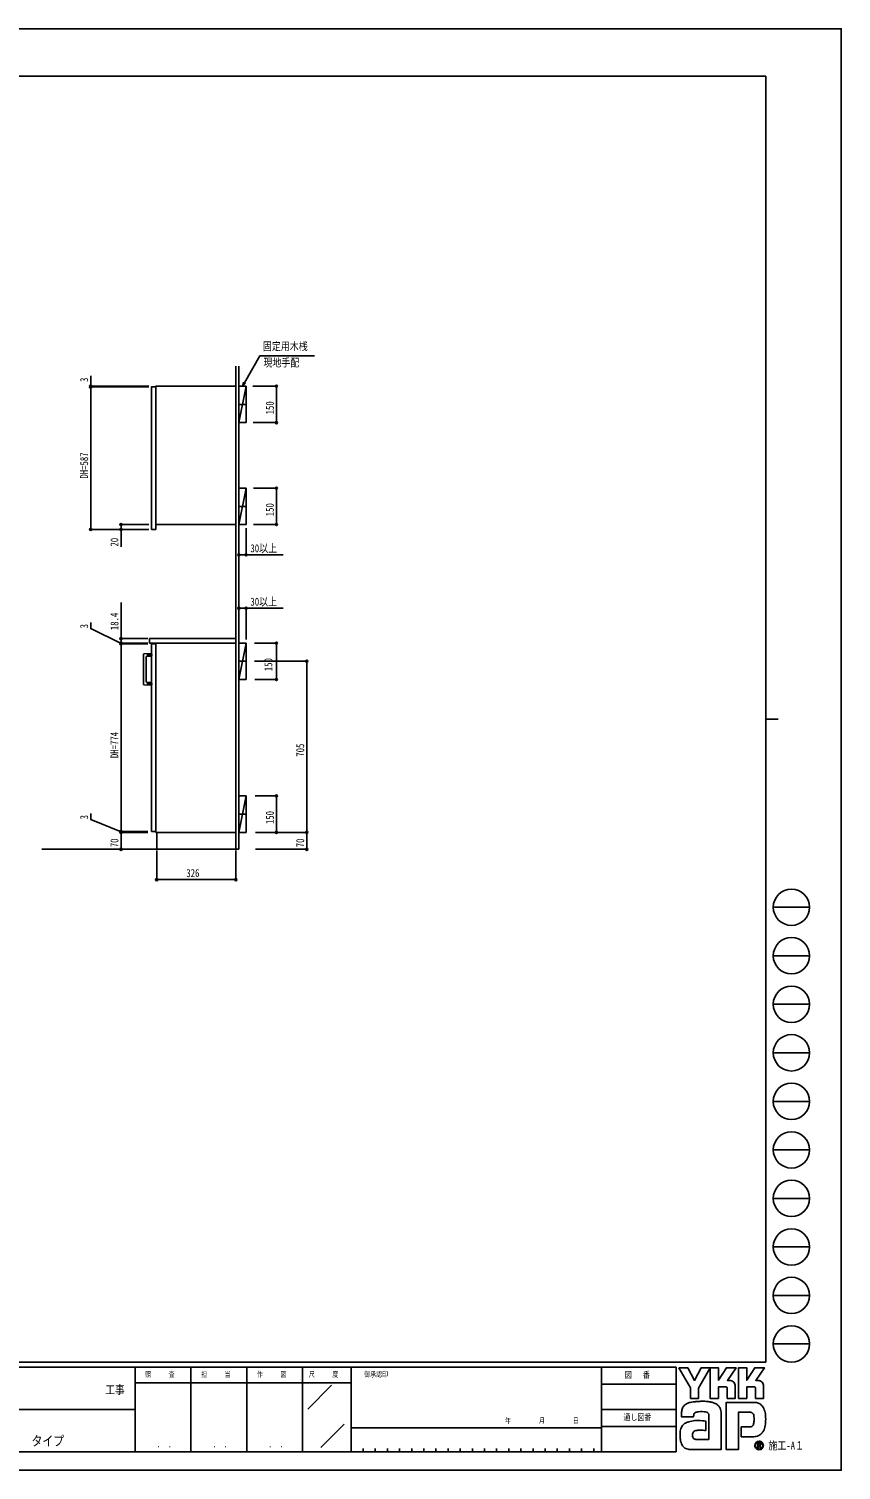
# Model space of a CAD drawing. Units: millimetres, scale not verified. Extents: x -4205 to 4205, y -2970 to 2970.
# Drawn here: x 857 to 4205, y -2970 to 2970 of the extents above; entities that cross this region are included whole.
import ezdxf
from ezdxf.enums import TextEntityAlignment as Align

# ---------------------------------------------------------------- set-up
doc = ezdxf.new("R2010")
doc.units = ezdxf.units.MM
doc.header["$LTSCALE"] = 20
for name, color, linetype in [('0-1_USER1', 3, 'Continuous'), ('0-3_YKK_12', 2, 'Continuous'), ('0-4_YKK_13', 4, 'Continuous'), ('0-5_YKK_D', 6, 'Continuous'), ('0-6_YKK_ZWAK', 7, 'Continuous'), ('0-7_YSS_K', 3, 'Continuous')]:
    doc.layers.add(name, color=color, linetype=linetype)
doc.styles.add('ＭＳ ゴシック', font='')
doc.styles.get('ＭＳ ゴシック').set_extended_font_data('MS Gothic')

msp = doc.modelspace()

# ---------------------------------------------------------------- linework, layer by layer
at = {"layer": '0-3_YKK_12'}
for p, q in [((1755.31, 1422), (1719.73, 1422)), ((1755.31, 1002), (1719.73, 1002)), ((1755.31, 363.6), (1719.73, 363.6)), ((1755.31, -266.4), (1719.73, -266.4))]:
    msp.add_line(p, q, dxfattribs=at)
for points in [[(1362.02, 907), (1380.02, 907), (1380.02, 1494), (1362.02, 1494)], [(1380.02, 927), (1710.02, 927), (1710.02, 1497), (1380.02, 1497)], [(1355.02, 438.6), (1710.02, 438.6), (1710.02, 457), (1355.02, 457)], [(1362.02, -338.4), (1380.02, -338.4), (1380.02, 435.6), (1362.02, 435.6)], [(1380.02, -341.4), (1710.02, -341.4), (1710.02, 438.6), (1380.02, 438.6)], [(1384.02, -411.4), (1710.02, -411.4), (1710.02, -341.4), (1384.02, -341.4)]]:
    msp.add_lwpolyline(points, close=True, dxfattribs=at)
at = {"layer": '0-4_YKK_13'}
for p, q in [((1330.02, 393.01), (1330.02, 268.19)), ((1362.02, 396.11), (1331.44, 394.51)), ((1341.02, 279.11), (1341.02, 382.09)), ((1342.92, 384.09), (1362.02, 385.09)), ((1343.97, 390.6), (1367.12, 390.6)), ((1362.02, 385.09), (1362.02, 396.11)), ((1343.97, 270.6), (1367.12, 270.6))]:
    msp.add_line(p, q, dxfattribs=at)
msp.add_lwpolyline([(1331.44, 266.7), (1362.02, 265.09), (1362.02, 276.11), (1342.92, 277.11)], dxfattribs=at)
for centre, radius, start, end in [((1331.52, 393.01), 1.5, 92.7637, 180.21124), ((1343.02, 382.09), 2, 93.19527, 179.79522), ((1331.52, 268.19), 1.5, 179.7637, 267.21124), ((1343.02, 279.11), 2, 180.19527, 266.79522)]:
    msp.add_arc(centre, radius, start, end, dxfattribs=at)
at = {"layer": '0-5_YKK_D'}
for p, q in [((1352.02, 1497), (1111.02, 1497)), ((1352.02, 1494), (1111.02, 1494)), ((1352.02, 1494), (1111.02, 1494)), ((1112.02, 1494), (1112.02, 907)), ((1780.8, 1497), (1878.52, 1497)), ((1877.52, 1497), (1877.52, 1347)), ((1781.49, 1347), (1878.52, 1347)), ((1782.72, 1077), (1878.52, 1077)), ((1877.52, 927), (1877.52, 1077)), ((1352.02, 907), (1111.02, 907)), ((1352.02, 927), (1236.02, 927)), ((1352.02, 907), (1236.02, 907)), ((1722.52, 912.07), (1722.52, 801)), ((1752.52, 912), (1752.52, 801)), ((1783.4, 927), (1878.52, 927)), ((1722.52, 450.96), (1722.52, 583)), ((1752.52, 453.6), (1752.52, 583)), ((1348.02, 457), (1236.02, 457)), ((1348.02, 438.6), (1236.02, 438.6)), ((1348.02, 438.6), (1236.02, 438.6)), ((1348.02, 435.6), (1236.02, 435.6)), ((1348.02, 435.6), (1236.02, 435.6)), ((1237.02, 438.6), (1237.02, 435.6)), ((1237.02, 435.6), (1237.02, -338.4)), ((1787.22, 438.6), (1878.52, 438.6)), ((1877.52, 438.6), (1877.52, 288.6)), ((1787.57, 363.6), (2003.52, 363.6)), ((2002.52, -341.4), (2002.52, 363.6)), ((1787.91, 288.6), (1878.52, 288.6)), ((1790.09, -191.4), (1878.52, -191.4)), ((1877.52, -191.4), (1877.52, -341.4)), ((1348.02, -338.4), (1236.02, -338.4)), ((1348.02, -338.4), (1236.02, -338.4)), ((1348.02, -341.4), (1236.02, -341.4)), ((1348.02, -341.4), (1236.02, -341.4)), ((1237.02, -338.4), (1237.02, -341.4)), ((1237.02, -341.4), (1237.02, -411.4)), ((1790.78, -341.4), (2003.52, -341.4)), ((1790.78, -341.4), (2003.52, -341.4)), ((1790.78, -341.4), (1878.52, -341.4)), ((2002.52, -411.4), (2002.52, -341.4)), ((1348.02, -411.4), (1236.02, -411.4)), ((1791.1, -411.4), (2003.52, -411.4)), ((1384.02, -416.4), (1384.02, -537.4)), ((1710.02, -416.4), (1710.02, -537.4)), ((1710.02, -536.4), (1384.02, -536.4))]:
    msp.add_line(p, q, dxfattribs=at)
for points in [[(1737.52, 1497), (1746.02, 1511.72), (1809.69, 1622), (2034.11, 1622)], [(1112.02, 1494), (1112.02, 1497), (1112.02, 1539.6)], [(1749.96, 1509.44), (1737.52, 1497), (1742.07, 1514)], [(1237.02, 927), (1237.02, 907), (1237.02, 835.6)], [(1722.52, 802), (1752.52, 802), (1905.52, 802)], [(1237.02, 438.6), (1237.02, 457), (1237.02, 605.4)], [(1722.52, 582), (1752.52, 582), (1905.52, 582)], [(1237.02, 437.1), (1112.02, 498.36), (1112.02, 523.96)], [(1237.02, -339.9), (1112.02, -288.72), (1112.02, -263.12)]]:
    msp.add_lwpolyline(points, dxfattribs=at)
for centre in [(1112.02, 1497), (1112.02, 1494), (1112.02, 1494), (1877.52, 1497), (1877.52, 1347), (1877.52, 1077), (1112.02, 907), (1237.02, 927), (1237.02, 907), (1877.52, 927), (1722.52, 802), (1752.52, 802), (1722.52, 582), (1752.52, 582), (1237.02, 457), (1237.02, 438.6), (1237.02, 438.6), (1237.02, 435.6), (1237.02, 435.6), (1877.52, 438.6), (2002.52, 363.6), (1877.52, 288.6), (1877.52, -191.4), (1237.02, -338.4), (1237.02, -338.4), (1237.02, -341.4), (1237.02, -341.4), (1877.52, -341.4), (2002.52, -341.4), (2002.52, -341.4), (1237.02, -411.4), (2002.52, -411.4), (1384.02, -536.4), (1710.02, -536.4)]:
    msp.add_circle(centre, 4.25, dxfattribs=at)
at = {"layer": '0-6_YKK_ZWAK'}
for p, q in [((3895.02, 2775), (-3904.98, 2775)), ((3895.02, 2775), (3895.02, -2525)), ((3895.02, 125), (3945.02, 125)), ((3925.02, -650), (4075.02, -650)), ((3925.02, -850), (4075.02, -850)), ((3925.02, -1050), (4075.02, -1050)), ((3925.02, -1250), (4075.02, -1250)), ((3925.02, -1450), (4075.02, -1450)), ((3925.02, -1650), (4075.02, -1650)), ((3925.02, -1850), (4075.02, -1850)), ((3925.02, -2050), (4075.02, -2050)), ((3925.02, -2250), (4075.02, -2250)), ((3925.02, -2450), (4075.02, -2450)), ((3895.02, -2525), (-3904.98, -2525)), ((1295.02, -2545), (-4.98, -2545)), ((1525.02, -2545), (1525.02, -2895)), ((1755.02, -2545), (1755.02, -2895)), ((1985.02, -2545), (1985.02, -2895)), ((2185.02, -2545), (1985.02, -2545)), ((3217.52, -2545), (2185.02, -2545)), ((2185.02, -2545), (2185.02, -2895)), ((3217.52, -2545), (3217.52, -2895)), ((3525.02, -2545), (3217.52, -2545)), ((3525.02, -2545), (3525.02, -2895)), ((1985.02, -2610), (1295.02, -2610)), ((1985.02, -2610), (2185.02, -2610)), ((2007.1, -2718.29), (2105.04, -2620.36)), ((3217.52, -2615), (3525.02, -2615)), ((-4.98, -2720), (1295.02, -2720)), ((3217.52, -2720), (3525.02, -2720)), ((2060.67, -2875.99), (2156.89, -2779.77)), ((3525.02, -2790), (3217.52, -2790)), ((2185.02, -2795), (3217.52, -2795)), ((-4.98, -2895), (1295.02, -2895)), ((1295.02, -2895), (1985.02, -2895)), ((1985.02, -2895), (2185.02, -2895)), ((2185.02, -2895), (3217.52, -2895)), ((2235.02, -2880), (2235.02, -2895)), ((2285.02, -2880), (2285.02, -2895)), ((2335.02, -2880), (2335.02, -2895)), ((2385.02, -2880), (2385.02, -2895)), ((2435.02, -2880), (2435.02, -2895)), ((2485.02, -2880), (2485.02, -2895)), ((2535.02, -2880), (2535.02, -2895)), ((2585.02, -2880), (2585.02, -2895)), ((2635.02, -2880), (2635.02, -2895)), ((2685.02, -2880), (2685.02, -2895)), ((2735.02, -2880), (2735.02, -2895)), ((2785.02, -2880), (2785.02, -2895)), ((2835.02, -2880), (2835.02, -2895)), ((2885.02, -2880), (2885.02, -2895)), ((2935.02, -2880), (2935.02, -2895)), ((2985.02, -2880), (2985.02, -2895)), ((3035.02, -2880), (3035.02, -2895)), ((3085.02, -2880), (3085.02, -2895)), ((3135.02, -2880), (3135.02, -2895)), ((3185.02, -2880), (3185.02, -2895)), ((3217.52, -2895), (3525.02, -2895)), ((3866.67, -2883.98), (3866.67, -2883.98))]:
    msp.add_line(p, q, dxfattribs=at)
for points in [[(-4205, -2970), (4205, -2970), (4205, 2970), (-4205, 2970)], [(3536.02, -2548), (3572.83, -2548), (3600.47, -2600.1), (3628.04, -2548), (3664.88, -2548), (3617.67, -2631.99), (3617.67, -2674.13), (3584.1, -2674.13), (3584.1, -2630.86)]]:
    msp.add_lwpolyline(points, close=True, dxfattribs=at)
for points in [[(1985.02, -2545), (1295.02, -2545), (1295.02, -2895)], [(3730.55, -2626.61), (3698.77, -2626.61), (3698.77, -2674.1), (3664.91, -2674.1), (3664.91, -2548), (3698.77, -2548), (3698.77, -2599.58), (3732.07, -2548), (3771.84, -2548), (3736.16, -2600.21), (3737.42, -2600.21), (3738.82, -2600.21), (3740.25, -2600.21), (3741.63, -2600.21), (3742.87, -2600.21), (3743.86, -2600.21), (3744.52, -2600.21), (3744.77, -2600.21)], [(3847.51, -2626.61), (3815.77, -2626.61), (3815.77, -2674.13), (3781.9, -2674.13), (3781.9, -2548), (3815.77, -2548), (3815.77, -2599.58), (3849.03, -2548), (3888.8, -2548), (3853.12, -2600.21), (3854.4, -2600.21), (3855.8, -2600.21), (3857.24, -2600.21), (3858.61, -2600.21), (3859.84, -2600.21), (3860.83, -2600.21), (3861.49, -2600.21), (3861.73, -2600.21)], [(3754.51, -2602.21), (3758.55, -2604.52), (3761.97, -2607.53), (3764.73, -2611.12), (3766.76, -2615.15), (3768.01, -2619.5), (3768.44, -2624.04), (3768.44, -2674.22), (3735.41, -2674.22), (3735.41, -2631.41)], [(3871.48, -2602.21), (3875.54, -2604.52), (3878.97, -2607.53), (3881.74, -2611.12), (3883.78, -2615.15), (3885.05, -2619.5), (3885.48, -2624.04), (3885.48, -2674.13), (3852.37, -2674.13), (3852.37, -2631.41)], [(3604.8, -2732.31), (3602.47, -2733.62), (3600.66, -2735.22), (3599.29, -2737.08), (3598.29, -2739.2), (3597.61, -2741.53), (3597.16, -2744.07), (3596.89, -2746.79), (3596.73, -2749.67), (3546.74, -2749.79), (3546.89, -2742.95), (3547.17, -2735.27)], [(3707.71, -2719.17), (3709.13, -2724.9), (3709.93, -2731.04), (3710.18, -2737.59), (3710.18, -2885), (3589.55, -2885)], [(3623.95, -2765.53), (3633.41, -2766.15), (3640.84, -2766.99), (3645.71, -2767.77), (3647.45, -2768.23), (3647.45, -2806.47), (3641.92, -2805.89), (3635.86, -2805.56), (3629.65, -2805.43), (3623.69, -2805.45), (3618.37, -2805.56), (3614.08, -2805.71), (3611.23, -2805.84), (3610.19, -2805.89), (3605.86, -2806.68), (3602.13, -2807.92), (3599, -2809.61), (3596.47, -2811.77), (3594.53, -2814.4), (3593.18, -2817.5), (3592.44, -2821.1), (3592.29, -2825.19), (3592.76, -2829.69), (3593.72, -2833.41), (3595.09, -2836.42), (3596.83, -2838.79), (3598.86, -2840.59), (3601.13, -2841.91), (3603.59, -2842.79), (3606.16, -2843.32), (3659.26, -2843.32), (3659.26, -2745.07), (3659.28, -2743.13), (3659.18, -2741.22), (3658.93, -2739.39), (3658.5, -2737.65), (3657.86, -2736.02), (3656.99, -2734.55), (3655.84, -2733.24), (3654.39, -2732.12)], [(3654.39, -2732.12), (3651.27, -2730.9), (3646.29, -2729.87), (3639.94, -2729.1), (3632.71, -2728.69), (3625.08, -2728.73), (3617.56, -2729.28)], [(3828.87, -2731.51), (3781.19, -2731.51), (3781.19, -2885), (3731.23, -2885), (3731.23, -2690.79), (3847.35, -2690.79)], [(3878.71, -2704.51), (3881.97, -2708.62), (3884.41, -2712.61), (3886.12, -2716.22)], [(3874.56, -2820.97), (3869.95, -2824.56), (3865.14, -2827.38), (3860.18, -2829.48), (3855.1, -2830.92), (3849.93, -2831.74), (3844.72, -2832.01), (3793.36, -2832.01), (3793.36, -2791.66), (3822.32, -2791.66), (3827.66, -2791.59), (3832.36, -2791.13), (3836.39, -2789.95)], [(3845.83, -2761), (3845.76, -2754.63), (3845.46, -2748.9), (3844.74, -2743.86), (3843.44, -2739.59)], [(3874.61, -2862.6), (3874.58, -2862.01), (3874.51, -2861.45), (3874.39, -2860.9), (3874.22, -2860.39), (3874, -2859.9), (3873.74, -2859.44), (3873.43, -2859.01), (3873.08, -2858.61), (3872.62, -2858.2), (3872.1, -2857.85), (3871.54, -2857.54), (3870.93, -2857.29), (3870.28, -2857.1), (3869.58, -2856.96), (3868.85, -2856.87), (3868.08, -2856.84), (3860.5, -2856.84), (3860.5, -2879.14), (3862.79, -2879.14), (3862.79, -2859.12), (3868.08, -2859.12), (3868.62, -2859.14), (3869.14, -2859.19), (3869.62, -2859.28), (3870.06, -2859.4), (3870.47, -2859.56), (3870.84, -2859.75), (3871.17, -2859.97), (3871.47, -2860.22)], [(3872.36, -2862.6), (3872.22, -2863.67), (3871.84, -2864.51), (3871.26, -2865.16), (3870.55, -2865.62), (3869.74, -2865.94), (3868.9, -2866.14), (3868.08, -2866.24), (3867.33, -2866.27), (3865.34, -2866.27), (3866.35, -2867.97), (3872.89, -2879.22), (3875.51, -2879.22), (3869.2, -2868.39), (3869.79, -2868.27), (3870.36, -2868.12), (3870.89, -2867.94), (3871.4, -2867.73), (3871.87, -2867.49), (3872.31, -2867.22), (3872.71, -2866.91), (3873.08, -2866.58)]]:
    msp.add_lwpolyline(points, dxfattribs=at)
for centre in [(4000.02, -650), (4000.02, -850), (4000.02, -1050), (4000.02, -1250), (4000.02, -1450), (4000.02, -1650), (4000.02, -1850), (4000.02, -2050), (4000.02, -2250), (4000.02, -2450)]:
    msp.add_circle(centre, 75, dxfattribs=at)
for centre, radius, start, end in [((3744.82, -2625.19), 24.98, 78.26798, 90.11215), ((3745.17, -2623.37), 23.12, 66.19963, 78.22058), ((3861.78, -2625.23), 25.02, 78.27851, 90.10826), ((3862.12, -2623.48), 23.23, 66.2483, 78.23226), ((3730.72, -2631.29), 4.69, 358.57817, 92.1683), ((3847.71, -2631.27), 4.67, 358.29941, 92.43455), ((3637.8, -2740.46), 90.78, 171.55622, 176.72493), ((3607.04, -2735.87), 59.68, 163.48385, 171.57982), ((3591.61, -2731.29), 43.58, 152.2125, 163.4865), ((3584.94, -2727.84), 36.07, 138.03852, 152.12015), ((3584.93, -2728.01), 36.18, 122.60463, 137.83438), ((3589.72, -2735.75), 45.28, 108.37421, 122.42809), ((3597.29, -2762.69), 73.25, 100.93159, 107.35499), ((3622.05, -2882.82), 195.9, 97.86054, 101.37938), ((3633.68, -2963.58), 277.49, 94.90201, 97.9576), ((3617.99, -2763.63), 33.98, 102.4979, 112.84632), ((3634.47, -2970.05), 284, 91.6169, 94.94971), ((3624.57, -2791.99), 63.1, 96.37207, 102.75341), ((3633.37, -2924.06), 238, 87.51794, 91.66439), ((3636.46, -2857.78), 171.65, 81.92631, 87.59083), ((3645.59, -2795.23), 108.44, 73.67137, 82.05943), ((3659.13, -2749.92), 61.15, 60.60528, 73.9085), ((3664.67, -2738.86), 48.8, 52.17347, 59.90542), ((3669.63, -2732.45), 40.69, 43.55042, 52.14561), ((3672.36, -2729.81), 36.9, 34.48659, 43.50182), ((3672.38, -2729.75), 36.85, 25.58915, 34.43128), ((3669.1, -2731.29), 40.47, 17.43089, 25.54591), ((3829.14, -2756.01), 24.5, 77.94572, 90.63794), ((3831.27, -2746.02), 14.29, 60.20991, 77.92418), ((3845.45, -2744.21), 53.45, 78.73198, 87.96551), ((3847.02, -2736.2), 45.29, 69.03034, 78.69541), ((3848.48, -2732.3), 41.13, 59.39484, 68.9885), ((3849.16, -2731.11), 39.76, 50.3012, 59.3616), ((3848.91, -2731.39), 40.13, 42.05209, 50.28551), ((3829.09, -2742.81), 62.92, 14.76267, 25.00486), ((3790.5, -2753.33), 102.92, 7.9139, 14.95041), ((3584.93, -2812.67), 42.55, 142.04688, 153.80771), ((3583.47, -2811.63), 40.76, 130.60221, 141.94427), ((3585.88, -2814.51), 44.52, 120.60724, 130.53081), ((3590.62, -2822.57), 53.87, 112.58838, 120.58162), ((3596.99, -2837.9), 70.47, 106.61303, 112.59024), ((3607.02, -2871.61), 105.64, 99.87193, 106.59825), ((3612.64, -2903.27), 137.79, 94.78469, 99.91711), ((3615.38, -2934.77), 169.41, 90.80099, 94.81812), ((3615.8, -2958.23), 192.87, 87.57779, 90.82714), ((3831.72, -2779.43), 11.51, 293.91672, 314.09376), ((3832.65, -2743.42), 11.35, 39.8078, 59.75378), ((3830.15, -2778.04), 13.6, 314.78099, 333.92928), ((3830.71, -2744.9), 13.79, 22.65544, 39.38165), ((3820.05, -2773.14), 24.83, 334.00676, 347.34989), ((3792.5, -2766.76), 53.11, 347.14308, 355.40008), ((3732.2, -2761.58), 113.62, 355.2339, 0.29193), ((3769.15, -2764.79), 124.42, 347.15166, 352.97565), ((3751.96, -2758.93), 141.87, 2.54376, 8.01251), ((3736.17, -2760.5), 157.68, 352.8937, 357.82206), ((3729.86, -2760.1), 163.99, 357.76419, 2.60674), ((3638.13, -2823.49), 97.29, 174.55588, 182.47272), ((3692.5, -2822.63), 151.65, 181.90948, 187.89042), ((3608.98, -2820.7), 68, 164.97537, 174.56739), ((3628.69, -2831.61), 87.22, 187.80471, 196.36971), ((3592.46, -2816.29), 50.9, 153.89178, 164.94341), ((3866.7, -2868.19), 17.64, 90.09157, 179.92363), ((3866.7, -2868.16), 17.61, 44.93442, 90.08536), ((3841.23, -2783.39), 50.24, 311.57033, 318.66243), ((3835.41, -2778.29), 57.97, 318.67367, 325.29112), ((3850.36, -2789.43), 39.35, 326.23251, 339.61931), ((3813.41, -2775.12), 78.97, 339.22498, 347.31457), ((3595, -2841.56), 52.09, 196.3102, 208.20993), ((3580.34, -2849.36), 35.47, 208.29777, 223.35561), ((3577.03, -2852.28), 31.07, 223.64205, 239.63663), ((3579.77, -2847.28), 36.77, 239.8785, 253.65355), ((3584.8, -2830.01), 54.75, 253.69102, 263.74909), ((3589.06, -2792.1), 92.9, 263.68487, 270.30455), ((3866.59, -2868.21), 17.53, 179.86065, 225.14399), ((3866.59, -2868.13), 15.69, 134.8007, 180.12175), ((3866.53, -2868.23), 15.62, 179.75513, 225.29722), ((3866.68, -2868.21), 17.59, 224.94536, 269.98445), ((3866.64, -2868.37), 15.61, 224.62822, 270.10973), ((3866.64, -2868.04), 15.66, 89.86602, 135.149), ((3866.71, -2868.16), 15.78, 45.03108, 90.11509), ((3866.65, -2868.14), 15.84, 270.09072, 359.90926), ((3866.68, -2868.12), 17.68, 269.98802, 314.93777), ((3869.01, -2862.5), 3.35, 358.3894, 42.86139), ((3869.07, -2862.76), 5.53, 316.37674, 1.6565), ((3866.72, -2868.17), 15.77, 0.00643, 45.07115), ((3866.84, -2868.1), 17.47, 359.78949, 45.13288), ((3866.8, -2868.24), 17.51, 314.92572, 0.23508)]:
    msp.add_arc(centre, radius, start, end, dxfattribs=at)
at = {"layer": '0-7_YSS_K'}
for p, q in [((1710.02, -411.4), (1710.02, 1580)), ((1722.52, -411.4), (1722.52, 1580)), ((1722.52, 1347), (1752.52, 1497)), ((1722.52, 927), (1752.52, 1077)), ((1722.52, 288.6), (1752.52, 438.6)), ((1722.52, -341.4), (1752.52, -191.4)), ((910.26, -411.4), (1722.52, -411.4))]:
    msp.add_line(p, q, dxfattribs=at)
for points in [[(1722.52, 1347), (1752.52, 1347), (1752.52, 1497), (1722.52, 1497)], [(1722.52, 927), (1752.52, 927), (1752.52, 1077), (1722.52, 1077)], [(1722.52, 288.6), (1752.52, 288.6), (1752.52, 438.6), (1722.52, 438.6)], [(1722.52, -341.4), (1752.52, -341.4), (1752.52, -191.4), (1722.52, -191.4)]]:
    msp.add_lwpolyline(points, close=True, dxfattribs=at)

# ---------------------------------------------------------------- texts
at = {"layer": '0-1_USER1', "style": 'ＭＳ ゴシック', "width": 0.8}
msp.add_text('タイプ', height=41.06, dxfattribs=at).set_placement((868.27, -2882.17), align=Align.BOTTOM_LEFT)
at = {"layer": '0-5_YKK_D', "style": 'ＭＳ ゴシック', "width": 0.8}
for s, p in [('固定用木桟', (1821.62, 1635.39)), ('現地手配', (1824.02, 1567.89)), ('30以上', (1770.32, 802.8)), ('30以上', (1770.32, 582.8)), ('326', (1506.22, -535.6))]:
    msp.add_text(s, height=32.99, dxfattribs=at).set_placement(p, align=Align.BOTTOM_LEFT)
for s, p in [('3', (1111.22, 1514.8)), ('150', (1876.72, 1381.2)), ('DH=587', (1111.22, 1116.5)), ('150', (1876.72, 961.2)), ('20', (1236.22, 836.4)), ('18.4', (1236.22, 491.8)), ('3', (1111.22, 499.16)), ('150', (1870.52, 322.8)), ('DH=774', (1236.22, -35.4)), ('705', (2001.72, -29.7)), ('3', (1111.22, -287.92)), ('150', (1876.72, -307.2)), ('70', (1236.22, -402.8)), ('70', (2001.72, -402.8))]:
    msp.add_text(s, height=32.99, rotation=90, dxfattribs=at).set_placement(p, align=Align.BOTTOM_LEFT)
at = {"layer": '0-6_YKK_ZWAK', "style": 'ＭＳ ゴシック', "width": 0.8}
for s, height, p in [('照     査', 21.99, (1336.42, -2592.5)), ('担     当', 21.99, (1567.22, -2592.5)), ('作     図', 21.99, (1797.22, -2592.5)), ('尺     度', 21.99, (2011.42, -2592.5)), ('御承認印', 21.99, (2239.14, -2592.5)), ('図\u3000 番', 25.66, (3313.4, -2597.5)), ('工事', 36.66, (1172.33, -2667.46)), ('年        月        日', 21.99, (2819.91, -2783.21)), ('通し図番', 25.66, (3307.8, -2772.5)), ('施工-A１', 32.99, (3905.02, -2895)), ('． ．', 25.92, (1385, -2884.35)), ('． ．', 25.92, (1615, -2884.35)), ('． ．', 25.92, (1845, -2884.35))]:
    msp.add_text(s, height=height, dxfattribs=at).set_placement(p, align=Align.BOTTOM_LEFT)

doc.saveas('drawing.dxf')
